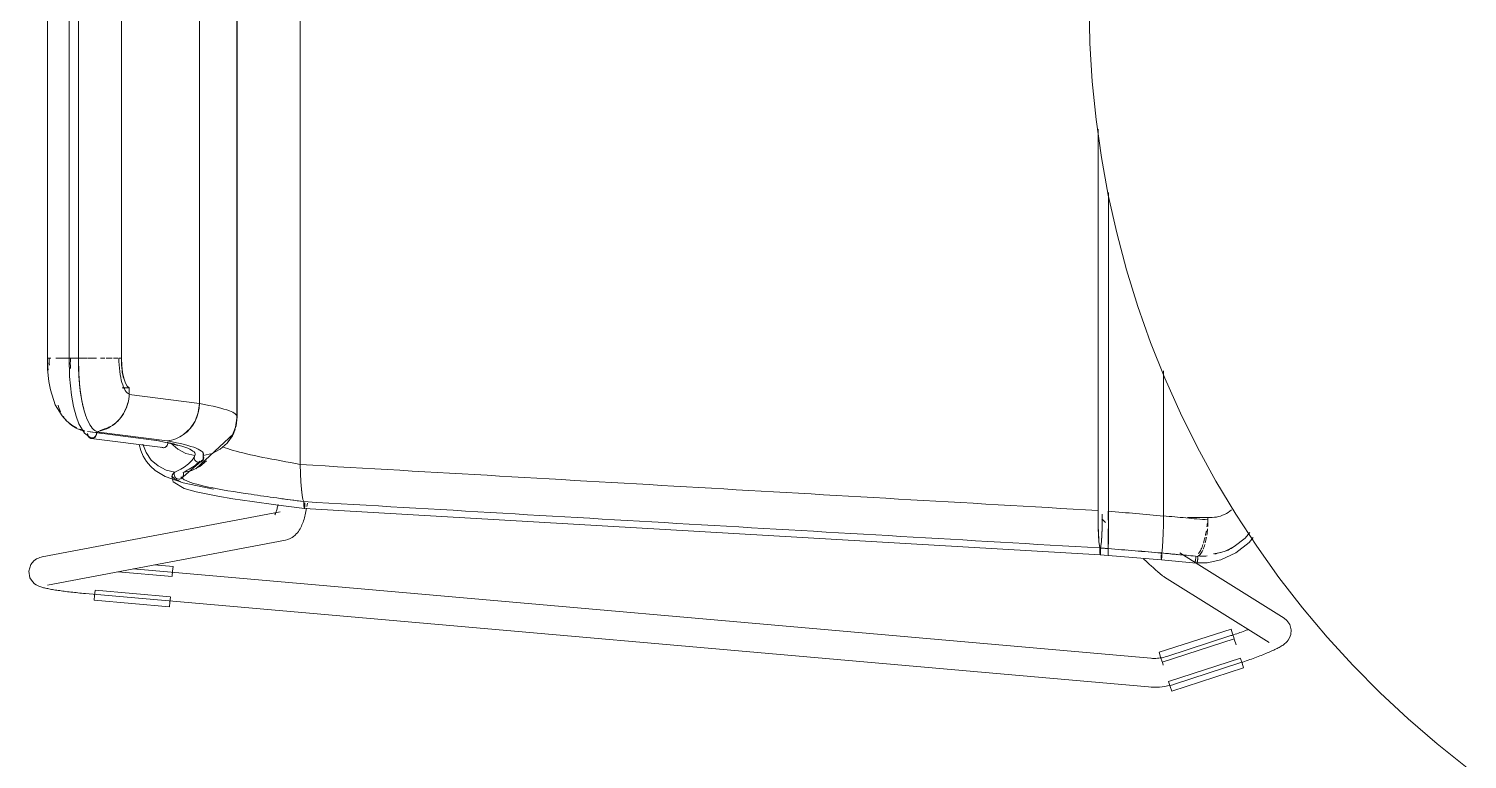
# Model space of a CAD drawing. Header units: millimetres. Extents: x 155927 to 295199, y -4084 to 97293.
# Drawn here: x 223966 to 224566, y 30793 to 31098 of the extents above; entities that cross this region are included whole.
import ezdxf

# ---------------------------------------------------------------- set-up
doc = ezdxf.new("R2010")
doc.units = ezdxf.units.MM
doc.header["$MEASUREMENT"] = 0
doc.layers.add('I-FURN', color=8, linetype='CONTINUOUS', lineweight=9)

msp = doc.modelspace()

# ---------------------------------------------------------------- linework, layer by layer
at = {"layer": 'I-FURN'}
for p, q in [((224079.25, 31299.36), (224079.25, 30915.96)), ((224079.25, 30915.96), (224079.25, 31299.36)), ((224052.75, 31280.06), (224052.75, 30935.27)), ((224052.75, 30935.27), (224052.75, 31280.06)), ((224037.16, 31274.02), (224037.16, 30941.31)), ((224037.16, 30941.31), (224037.16, 31274.02)), ((223973.79, 31255.09), (223973.79, 30960.24)), ((223982.83, 31255.09), (223982.83, 30960.24)), ((223986.79, 30960.24), (223986.79, 31255.09)), ((224004.63, 31255.09), (224004.63, 30960.24)), ((224004.69, 30960.24), (224004.69, 31255.09)), ((224052.91, 30935.81), (224052.91, 31240.61)), ((224408.29, 31107.66), (224408.61, 31091.67)), ((224408.61, 31091.67), (224409.57, 31075.7)), ((224409.57, 31075.7), (224411.17, 31059.78)), ((224411.17, 31059.78), (224413.4, 31043.94)), ((224411.99, 31055.81), (224411.99, 30896.71)), ((224411.99, 30896.71), (224411.99, 31055.81)), ((224413.4, 31043.94), (224416.27, 31028.2)), ((224416.27, 31028.2), (224419.76, 31012.58)), ((224416.3, 31029.44), (224416.3, 30896.45)), ((224416.3, 30896.45), (224416.3, 31029.44)), ((224419.76, 31012.58), (224423.87, 30997.12)), ((224423.87, 30997.12), (224428.6, 30981.84)), ((224428.6, 30981.84), (224433.93, 30966.75)), ((224433.93, 30966.75), (224439.87, 30951.9)), ((223973.79, 30960.24), (223973.96, 30960.24)), ((223973.87, 30955.72), (223973.79, 30960.24)), ((223975.28, 30960.24), (223973.8, 30960.24)), ((223979.89, 30960.24), (223977.31, 30960.24)), ((223980.04, 30960.24), (223983.07, 30960.24)), ((223983.07, 30960.24), (223980.05, 30960.24)), ((223982.97, 30952.68), (223982.82, 30960.24)), ((223982.82, 30960.24), (223982.89, 30960.24)), ((223986.78, 30960.24), (223982.83, 30960.24)), ((223982.89, 30960.24), (223983.09, 30960.24)), ((223983.09, 30960.24), (223983.4, 30960.24)), ((223983.4, 30960.24), (223983.79, 30960.24)), ((223983.79, 30960.24), (223984.24, 30960.24)), ((223984.24, 30960.24), (223984.73, 30960.24)), ((223984.73, 30960.24), (223985.23, 30960.24)), ((223985.23, 30960.24), (223985.7, 30960.24)), ((223985.7, 30960.24), (223986.12, 30960.24)), ((223986.12, 30960.24), (223986.45, 30960.24)), ((223986.45, 30960.24), (223986.68, 30960.24)), ((223986.68, 30960.24), (223986.78, 30960.24)), ((223986.76, 30960.24), (223990.57, 30960.24)), ((223990.57, 30960.24), (223986.76, 30960.24)), ((223986.79, 30960.24), (223986.87, 30953.82)), ((223994.32, 30960.24), (223990.76, 30960.24)), ((223997.79, 30960.24), (223995.95, 30960.24)), ((223998.27, 30960.24), (223999.58, 30960.24)), ((224000.78, 30960.24), (223999.57, 30960.24)), ((224003.1, 30960.24), (224001.36, 30960.24)), ((224004.8, 30957.2), (224004.69, 30960.24)), ((223974.39, 30950.51), (223973.87, 30955.72)), ((223983.77, 30944.79), (223982.97, 30952.68)), ((223986.87, 30953.82), (223987.35, 30947.84)), ((224005.12, 30954.35), (224004.8, 30957.2)), ((224005.63, 30951.86), (224005.12, 30954.35)), ((224006.3, 30949.87), (224005.63, 30951.86)), ((224439.27, 30894.5), (224439.27, 30954.99)), ((224439.27, 30954.99), (224439.27, 30894.5)), ((224439.87, 30951.9), (224446.39, 30937.29)), ((223975.04, 30947.01), (223974.39, 30950.51)), ((223977.06, 30940.86), (223975.04, 30947.01)), ((223987.35, 30947.84), (223988.18, 30942.4)), ((224004.94, 30947.88), (224007.95, 30947.88)), ((224007.08, 30948.52), (224006.3, 30949.87)), ((224007.95, 30947.88), (224007.08, 30948.52)), ((224007.88, 30945.17), (224007.95, 30947.88)), ((223979.93, 30936.15), (223977.06, 30940.86)), ((223984.64, 30940.07), (223983.77, 30944.79)), ((223985.72, 30936.03), (223984.64, 30940.07)), ((223988.18, 30942.4), (223988.98, 30938.9)), ((224037.16, 30941.31), (224007.88, 30945.17)), ((224036.68, 30937.54), (224037.16, 30941.31)), ((223981.76, 30934.17), (223979.93, 30936.15)), ((223983.84, 30932.5), (223981.76, 30934.17)), ((223986.91, 30932.86), (223985.72, 30936.03)), ((223988.98, 30938.9), (223989.86, 30936.08)), ((223989.86, 30936.08), (223990.05, 30935.57)), ((224033.28, 30930.88), (224035.36, 30933.99)), ((224035.36, 30933.99), (224036.68, 30937.54)), ((224052.75, 30935.27), (224052.27, 30931.48)), ((224052.28, 30931.48), (224052.75, 30935.27)), ((224052.46, 30932.06), (224052.9, 30935.81)), ((224446.39, 30937.29), (224453.49, 30922.95)), ((223986.1, 30931.17), (223983.84, 30932.5)), ((223989.21, 30929.03), (223986.91, 30932.86)), ((223991.6, 30927.14), (223989.21, 30929.03)), ((224020.23, 30925.78), (223990.54, 30929.62)), ((223996.5, 30928.85), (223991.73, 30929.47)), ((224023.78, 30925.76), (223994.08, 30929.6)), ((224030.54, 30928.39), (224033.28, 30930.88)), ((224035.64, 30914.09), (224051.34, 30928.69)), ((224050.91, 30927.91), (224048.74, 30924.78)), ((224048.75, 30924.77), (224050.92, 30927.91)), ((224050.74, 30927.6), (224052.46, 30932.06)), ((224052.27, 30931.48), (224050.91, 30927.91)), ((224050.92, 30927.91), (224052.28, 30931.48)), ((224051.34, 30928.69), (224052.04, 30930.62)), ((224021.87, 30922.93), (223992.09, 30926.78)), ((224012.02, 30924.24), (224012.68, 30921.74)), ((224012.68, 30921.74), (224013.71, 30919.37)), ((224013.53, 30924.38), (224014.94, 30920.87)), ((224025.74, 30924.53), (224019.45, 30925.9)), ((224021.19, 30923.17), (224021.64, 30922.98)), ((224021.64, 30922.98), (224022.1, 30922.92)), ((224022.1, 30922.92), (224022.57, 30922.98)), ((224022.57, 30922.98), (224023.01, 30923.17)), ((224023.01, 30923.17), (224023.4, 30923.47)), ((224023.4, 30923.47), (224023.7, 30923.85)), ((224023.7, 30923.85), (224023.89, 30924.3)), ((224023.78, 30925.76), (224024.52, 30925.87)), ((224023.89, 30924.3), (224023.97, 30924.79)), ((224023.97, 30924.79), (224023.93, 30925.29)), ((224025.27, 30924.77), (224028.15, 30922.27)), ((224028.18, 30923.77), (224025.74, 30924.53)), ((224028.15, 30922.27), (224031.54, 30920.51)), ((224045.86, 30922.27), (224042.48, 30920.52)), ((224042.48, 30920.51), (224045.87, 30922.27)), ((224048.74, 30924.78), (224045.86, 30922.27)), ((224045.87, 30922.27), (224048.75, 30924.77)), ((224453.49, 30922.95), (224461.16, 30908.91)), ((224013.71, 30919.37), (224015.08, 30917.17)), ((224014.94, 30920.87), (224017.11, 30917.78)), ((224015.08, 30917.17), (224016.77, 30915.19)), ((224017.11, 30917.78), (224019.94, 30915.3)), ((224029.44, 30909.98), (224038.86, 30918.11)), ((224031.54, 30920.51), (224035.25, 30919.62)), ((224034.97, 30918.94), (224035.15, 30919.37)), ((224035.09, 30919.15), (224035.05, 30918.65)), ((224035.05, 30918.65), (224035.14, 30918.16)), ((224035.06, 30918.65), (224035.1, 30919.15)), ((224035.14, 30918.16), (224035.06, 30918.65)), ((224035.25, 30919.62), (224035.09, 30919.15)), ((224035.1, 30919.15), (224035.26, 30919.62)), ((224035.34, 30917.71), (224035.14, 30918.16)), ((224035.14, 30918.16), (224035.34, 30917.71)), ((224035.66, 30917.33), (224035.34, 30917.71)), ((224035.34, 30917.71), (224035.65, 30917.33)), ((224035.65, 30917.33), (224036.06, 30917.03)), ((224036.06, 30917.04), (224035.66, 30917.33)), ((224036.52, 30916.85), (224036.06, 30917.04)), ((224036.06, 30917.03), (224036.52, 30916.84)), ((224037.01, 30916.78), (224036.52, 30916.85)), ((224036.52, 30916.84), (224037.01, 30916.78)), ((224037.5, 30916.85), (224037.01, 30916.78)), ((224037.01, 30916.78), (224037.5, 30916.84)), ((224040.15, 30917.44), (224037.31, 30915.04)), ((224037.31, 30915.03), (224040.15, 30917.44)), ((224037.96, 30917.04), (224037.5, 30916.85)), ((224037.5, 30916.84), (224037.96, 30917.03)), ((224038.36, 30917.33), (224037.96, 30917.04)), ((224037.96, 30917.03), (224038.36, 30917.33)), ((224038.68, 30917.71), (224038.36, 30917.33)), ((224038.36, 30917.33), (224038.68, 30917.71)), ((224038.88, 30918.16), (224038.68, 30917.71)), ((224038.68, 30917.71), (224038.88, 30918.16)), ((224038.73, 30917.81), (224038.78, 30920.69)), ((224038.76, 30919.62), (224042.48, 30920.51)), ((224038.76, 30919.62), (224038.92, 30919.15)), ((224038.92, 30919.15), (224038.76, 30919.62)), ((224038.96, 30918.65), (224038.88, 30918.16)), ((224038.88, 30918.16), (224038.96, 30918.65)), ((224038.92, 30919.15), (224038.96, 30918.65)), ((224038.96, 30918.65), (224038.92, 30919.15)), ((224079.25, 30915.96), (224079.31, 30912.19)), ((224079.31, 30912.19), (224079.25, 30915.88)), ((224016.77, 30915.19), (224018.73, 30913.46)), ((224018.73, 30913.46), (224022.84, 30910.95)), ((224019.94, 30915.3), (224023.26, 30913.56)), ((224022.84, 30910.95), (224030.47, 30908.28)), ((224023.26, 30913.56), (224026.89, 30912.66)), ((224025.67, 30910.84), (224025.96, 30911.75)), ((224026.2, 30908.65), (224025.67, 30910.84)), ((224026.68, 30911.69), (224026.72, 30912.19)), ((224026.72, 30912.19), (224026.68, 30911.69)), ((224026.76, 30911.2), (224026.68, 30911.69)), ((224026.68, 30911.69), (224026.75, 30911.2)), ((224026.72, 30912.19), (224026.89, 30912.66)), ((224026.89, 30912.66), (224026.72, 30912.19)), ((224026.75, 30911.2), (224026.95, 30910.74)), ((224026.95, 30910.74), (224026.76, 30911.2)), ((224027.26, 30910.36), (224026.95, 30910.74)), ((224026.95, 30910.74), (224027.26, 30910.35)), ((224027.65, 30910.06), (224027.26, 30910.36)), ((224027.26, 30910.35), (224027.65, 30910.05)), ((224028.1, 30909.86), (224027.65, 30910.06)), ((224027.65, 30910.05), (224028.1, 30909.86)), ((224028.59, 30909.79), (224028.1, 30909.86)), ((224028.1, 30909.86), (224028.59, 30909.78)), ((224029.08, 30909.85), (224028.59, 30909.79)), ((224028.59, 30909.78), (224029.08, 30909.84)), ((224029.53, 30910.03), (224029.08, 30909.85)), ((224029.08, 30909.84), (224029.54, 30910.03)), ((224029.72, 30910.14), (224029.5, 30910.01)), ((224029.94, 30910.32), (224029.53, 30910.03)), ((224029.54, 30910.03), (224029.94, 30910.31)), ((224030.25, 30910.7), (224029.94, 30910.32)), ((224029.94, 30910.31), (224030.26, 30910.69)), ((224030.46, 30911.15), (224030.25, 30910.7)), ((224030.26, 30910.69), (224030.46, 30911.14)), ((224033.98, 30913.4), (224030.37, 30912.61)), ((224030.37, 30912.61), (224033.99, 30913.39)), ((224030.37, 30912.61), (224030.52, 30912.14)), ((224030.52, 30912.13), (224030.37, 30912.61)), ((224030.55, 30911.64), (224030.46, 30911.15)), ((224030.46, 30911.14), (224030.55, 30911.64)), ((224030.52, 30912.14), (224030.55, 30911.64)), ((224030.55, 30911.64), (224030.52, 30912.13)), ((224037.31, 30915.04), (224033.98, 30913.4)), ((224033.99, 30913.39), (224037.31, 30915.03)), ((224079.31, 30912.19), (224079.47, 30908.66)), ((224079.47, 30908.66), (224079.32, 30912.13)), ((224030.84, 30905.88), (224026.2, 30908.65)), ((224030.47, 30908.28), (224038.99, 30906.39)), ((224035.83, 30904.48), (224030.84, 30905.88)), ((224044.85, 30902.67), (224035.83, 30904.48)), ((224038.99, 30906.39), (224043.06, 30905.65)), ((224079.47, 30908.66), (224079.71, 30905.56)), ((224079.7, 30905.55), (224079.47, 30908.61)), ((224079.71, 30905.56), (224080.02, 30903.06)), ((224080.02, 30903.06), (224079.71, 30905.52)), ((224461.16, 30908.91), (224469.39, 30895.19)), ((224051.17, 30901.64), (224044.85, 30902.67)), ((224059.19, 30900.46), (224051.17, 30901.64)), ((224069.12, 30899.1), (224059.19, 30900.46)), ((224080.97, 30897.55), (224069.12, 30899.1)), ((224069.56, 30897.36), (224069.66, 30897.78)), ((224069.66, 30897.78), (224069.77, 30898.22)), ((224069.77, 30898.22), (224069.87, 30898.69)), ((224069.87, 30898.69), (224069.96, 30899.19)), ((224080.02, 30903.06), (224080.38, 30901.32)), ((224080.38, 30901.32), (224080.02, 30903.05)), ((224080.78, 30900.41), (224080.38, 30901.32)), ((224080.38, 30901.32), (224080.78, 30900.41)), ((224080.77, 30899.94), (224080.76, 30899.44)), ((224080.76, 30899.44), (224080.77, 30899.94)), ((224080.76, 30899.44), (224080.77, 30898.95)), ((224080.77, 30898.95), (224080.76, 30899.44)), ((224080.78, 30900.41), (224080.77, 30899.94)), ((224080.77, 30899.94), (224080.78, 30900.41)), ((224080.77, 30898.95), (224080.79, 30898.5)), ((224080.79, 30898.49), (224080.77, 30898.95)), ((224080.79, 30898.5), (224080.83, 30898.11)), ((224080.83, 30898.11), (224080.79, 30898.49)), ((224080.83, 30898.11), (224080.87, 30897.81)), ((224080.87, 30897.81), (224080.83, 30898.11)), ((224080.87, 30897.81), (224080.92, 30897.62)), ((224080.92, 30897.62), (224080.87, 30897.81)), ((224081.03, 30897.61), (224081.08, 30897.79)), ((224081.08, 30897.79), (224081.03, 30897.61)), ((224081.08, 30897.79), (224081.12, 30898.08)), ((224081.12, 30898.08), (224081.08, 30897.79)), ((224081.12, 30898.08), (224081.15, 30898.46)), ((224081.15, 30898.46), (224081.12, 30898.08)), ((224081.15, 30898.46), (224081.18, 30898.91)), ((224081.18, 30898.91), (224081.15, 30898.46)), ((224081.19, 30899.41), (224081.18, 30899.9)), ((224081.18, 30899.9), (224081.19, 30899.4)), ((224081.18, 30898.91), (224081.19, 30899.41)), ((224081.19, 30899.4), (224081.18, 30898.91)), ((224082, 30898.35), (224082.1, 30899.07)), ((224082.1, 30899.07), (224082.2, 30899.8)), ((224070.89, 30896.14), (223971.6, 30877.33)), ((224068.66, 30894.92), (224068.68, 30894.95)), ((224068.68, 30894.95), (224068.72, 30895.02)), ((224068.72, 30895.02), (224068.77, 30895.11)), ((224068.77, 30895.11), (224068.84, 30895.26)), ((224068.84, 30895.26), (224068.93, 30895.46)), ((224068.93, 30895.46), (224069.02, 30895.69)), ((224069.02, 30895.69), (224069.13, 30895.96)), ((224069.13, 30895.96), (224069.23, 30896.26)), ((224069.23, 30896.26), (224069.34, 30896.6)), ((224069.34, 30896.6), (224069.45, 30896.96)), ((224069.45, 30896.96), (224069.56, 30897.36)), ((224080.19, 30891.28), (224080.41, 30891.87)), ((224080.41, 30891.87), (224080.61, 30892.46)), ((224080.61, 30892.46), (224080.81, 30893.06)), ((224080.81, 30893.06), (224080.99, 30893.68)), ((224080.92, 30897.62), (224080.97, 30897.55)), ((224080.97, 30897.54), (224080.92, 30897.62)), ((224080.97, 30897.55), (224081.03, 30897.61)), ((224081.03, 30897.61), (224080.97, 30897.54)), ((224080.97, 30897.54), (224412.88, 30878.26)), ((224080.99, 30893.68), (224081.16, 30894.31)), ((224081.16, 30894.31), (224081.32, 30894.95)), ((224081.32, 30894.95), (224081.48, 30895.61)), ((224081.48, 30895.61), (224081.62, 30896.28)), ((224081.62, 30896.28), (224081.75, 30896.96)), ((224081.75, 30896.96), (224081.88, 30897.65)), ((224411.99, 30896.71), (224412.01, 30892.93)), ((224412.01, 30892.93), (224412.09, 30889.36)), ((224413.63, 30893.22), (224415.16, 30891.75)), ((224413.67, 30889.37), (224413.75, 30892.92)), ((224413.75, 30892.92), (224413.77, 30895.17)), ((224416.18, 30892.66), (224416.18, 30896.43)), ((224416.18, 30896.43), (224416.18, 30892.65)), ((224416.3, 30896.45), (224416.3, 30892.66)), ((224416.3, 30892.66), (224416.3, 30896.45)), ((224416.3, 30892.66), (224416.3, 30889.09)), ((224416.3, 30889.09), (224416.3, 30892.66)), ((224439.25, 30890.74), (224439.27, 30894.5)), ((224439.27, 30894.38), (224439.25, 30890.74)), ((224449.31, 30893.8), (224459.07, 30893.8)), ((224457.82, 30893.85), (224457.82, 30892.81)), ((224469.39, 30895.19), (224478.16, 30881.81)), ((224075.8, 30885.41), (224076.49, 30885.9)), ((224076.49, 30885.9), (224077.08, 30886.41)), ((224077.08, 30886.41), (224077.6, 30886.93)), ((224077.6, 30886.93), (224078.05, 30887.46)), ((224078.05, 30887.46), (224078.46, 30887.99)), ((224078.46, 30887.99), (224078.81, 30888.53)), ((224078.81, 30888.53), (224079.14, 30889.07)), ((224079.14, 30889.07), (224079.43, 30889.6)), ((224079.43, 30889.6), (224079.7, 30890.15)), ((224079.7, 30890.15), (224079.95, 30890.71)), ((224079.95, 30890.71), (224080.19, 30891.28)), ((224412.09, 30889.36), (224412.22, 30886.23)), ((224412.22, 30886.23), (224412.38, 30883.73)), ((224413.38, 30883.75), (224413.55, 30886.25)), ((224413.55, 30886.25), (224413.67, 30889.37)), ((224416.19, 30885.98), (224416.18, 30889.1)), ((224416.18, 30889.1), (224416.19, 30885.97)), ((224416.2, 30883.48), (224416.19, 30885.98)), ((224416.19, 30885.97), (224416.2, 30883.47)), ((224416.29, 30885.96), (224416.28, 30883.46)), ((224416.28, 30883.45), (224416.29, 30885.96)), ((224416.3, 30889.09), (224416.29, 30885.96)), ((224416.29, 30885.96), (224416.3, 30889.09)), ((224439.06, 30884.11), (224439.17, 30887.21)), ((224439.17, 30887.14), (224439.06, 30884.11)), ((224439.24, 30890.65), (224439.17, 30887.21)), ((224439.17, 30887.21), (224439.24, 30890.64)), ((224475.33, 30887.52), (224473.33, 30885.13)), ((223973.83, 30865.54), (224073.13, 30884.35)), ((224073.13, 30884.35), (224074.11, 30884.61)), ((224074.11, 30884.61), (224075.01, 30884.98)), ((224075.01, 30884.98), (224075.8, 30885.41)), ((224412.38, 30883.73), (224412.57, 30881.98)), ((224412.57, 30881.98), (224412.78, 30881.09)), ((224412.78, 30881.09), (224412.77, 30880.62)), ((224412.77, 30880.62), (224412.77, 30880.13)), ((224412.77, 30880.13), (224412.78, 30879.64)), ((224412.98, 30881.1), (224413.19, 30882)), ((224412.99, 30880.63), (224412.98, 30881.1)), ((224412.99, 30880.13), (224412.99, 30880.63)), ((224412.99, 30879.64), (224412.99, 30880.13)), ((224413.19, 30882), (224413.38, 30883.75)), ((224416.22, 30881.73), (224416.2, 30883.48)), ((224416.2, 30883.47), (224416.22, 30881.72)), ((224416.23, 30880.36), (224416.23, 30880.83)), ((224416.23, 30880.83), (224416.23, 30880.36)), ((224416.23, 30879.86), (224416.23, 30880.36)), ((224416.23, 30880.36), (224416.23, 30879.86)), ((224416.23, 30879.37), (224416.23, 30879.86)), ((224416.23, 30879.86), (224416.23, 30879.37)), ((224416.26, 30881.71), (224416.25, 30880.82)), ((224416.25, 30880.82), (224416.26, 30881.71)), ((224416.25, 30880.82), (224416.25, 30880.35)), ((224416.25, 30880.35), (224416.25, 30880.82)), ((224416.25, 30880.35), (224416.25, 30879.86)), ((224416.25, 30879.85), (224416.25, 30880.35)), ((224416.25, 30879.86), (224416.25, 30879.37)), ((224416.25, 30879.36), (224416.25, 30879.85)), ((224416.28, 30883.45), (224416.26, 30881.71)), ((224416.26, 30881.71), (224416.28, 30883.45)), ((224438.53, 30879), (224438.73, 30879.9)), ((224438.73, 30879.89), (224438.53, 30879.01)), ((224438.73, 30879.9), (224438.91, 30881.63)), ((224438.9, 30881.61), (224438.73, 30879.9)), ((224438.91, 30881.63), (224439.06, 30884.11)), ((224439.05, 30884.07), (224438.91, 30881.63)), ((224468.75, 30881.63), (224465.07, 30879.72)), ((224473.33, 30885.13), (224468.75, 30881.63)), ((224474.99, 30883.39), (224469.46, 30879.06)), ((224476.67, 30885.5), (224474.99, 30883.39)), ((224478.16, 30881.81), (224487.45, 30868.78)), ((223966.84, 30874.19), (223966.01, 30871.44)), ((223966.84, 30874.19), (223968.16, 30875.77)), ((223968.16, 30875.77), (223969.25, 30876.52)), ((223969.25, 30876.52), (223970.05, 30876.89)), ((223970.05, 30876.89), (223970.67, 30877.11)), ((223970.67, 30877.11), (223971.18, 30877.24)), ((223971.18, 30877.24), (223971.6, 30877.33)), ((224026.19, 30873.4), (224018.29, 30874.09)), ((224412.78, 30879.64), (224412.79, 30879.19)), ((224412.79, 30879.19), (224412.8, 30878.8)), ((224412.8, 30878.8), (224412.83, 30878.51)), ((224412.83, 30878.51), (224412.85, 30878.32)), ((224412.85, 30878.32), (224412.88, 30878.26)), ((224412.88, 30878.26), (224412.91, 30878.33)), ((224416.24, 30877.99), (224412.88, 30878.25)), ((224412.91, 30878.33), (224412.94, 30878.52)), ((224412.94, 30878.52), (224412.96, 30878.81)), ((224412.96, 30878.81), (224412.98, 30879.19)), ((224412.98, 30879.19), (224412.99, 30879.64)), ((224416.23, 30878.92), (224416.23, 30879.37)), ((224416.23, 30879.37), (224416.23, 30878.92)), ((224416.24, 30878.54), (224416.23, 30878.92)), ((224416.23, 30878.92), (224416.24, 30878.53)), ((224416.25, 30878.53), (224416.24, 30878.24)), ((224416.24, 30878.24), (224416.25, 30878.53)), ((224416.24, 30878.05), (224416.24, 30877.99)), ((224416.24, 30877.99), (224416.24, 30878.05)), ((224416.24, 30878.05), (224416.24, 30877.98)), ((224416.24, 30877.98), (224416.24, 30878.05)), ((224416.24, 30877.98), (224438.44, 30876.16)), ((224416.25, 30879.37), (224416.25, 30878.91)), ((224416.25, 30878.91), (224416.25, 30879.36)), ((224416.25, 30878.91), (224416.25, 30878.53)), ((224416.25, 30878.53), (224416.25, 30878.91)), ((224431.4, 30876.18), (224430.93, 30876.62)), ((224431.86, 30875.75), (224431.4, 30876.18)), ((224432.32, 30875.33), (224431.86, 30875.75)), ((224432.76, 30874.92), (224432.32, 30875.33)), ((224433.2, 30874.51), (224432.76, 30874.92)), ((224433.62, 30874.12), (224433.2, 30874.51)), ((224434.04, 30873.74), (224433.62, 30874.12)), ((224434.44, 30873.37), (224434.04, 30873.74)), ((224438.35, 30878.99), (224438.34, 30878.52)), ((224438.34, 30878.52), (224438.35, 30878.99)), ((224438.34, 30877.53), (224438.34, 30878.03)), ((224438.34, 30878.02), (224438.34, 30877.53)), ((224438.34, 30877.53), (224438.35, 30877.08)), ((224438.35, 30877.08), (224438.34, 30877.53)), ((224438.35, 30877.08), (224438.37, 30876.7)), ((224438.37, 30876.7), (224438.35, 30877.08)), ((224438.37, 30876.7), (224438.39, 30876.41)), ((224438.39, 30876.41), (224438.37, 30876.7)), ((224438.39, 30876.41), (224438.42, 30876.22)), ((224438.42, 30876.22), (224438.39, 30876.41)), ((224438.42, 30876.22), (224438.44, 30876.15)), ((224438.44, 30876.16), (224438.42, 30876.22)), ((224438.47, 30876.23), (224438.44, 30876.16)), ((224438.44, 30876.15), (224438.47, 30876.22)), ((224438.44, 30876.15), (224452.93, 30874.73)), ((224438.47, 30876.22), (224438.49, 30876.41)), ((224438.49, 30876.41), (224438.51, 30876.71)), ((224438.51, 30876.71), (224438.49, 30876.42)), ((224438.53, 30877.1), (224438.51, 30876.71)), ((224438.51, 30876.71), (224438.53, 30877.09)), ((224438.53, 30879.01), (224438.54, 30878.54)), ((224438.54, 30878.53), (224438.53, 30879)), ((224438.54, 30877.55), (224438.53, 30877.1)), ((224438.53, 30877.09), (224438.54, 30877.54)), ((224438.54, 30878.54), (224438.54, 30878.04)), ((224438.54, 30878.04), (224438.54, 30878.53)), ((224438.54, 30877.54), (224438.54, 30878.04)), ((224438.54, 30878.04), (224438.54, 30877.55)), ((224452.56, 30875.02), (224446.08, 30879.07)), ((224457.5, 30874.94), (224452.04, 30874.86)), ((224489.66, 30851.77), (224452.9, 30874.8)), ((224463.15, 30876.16), (224457.5, 30874.94)), ((224469.46, 30879.06), (224463.15, 30876.16)), ((223966.01, 30871.44), (223966.49, 30868.68)), ((223966.49, 30868.68), (223967.53, 30867.03)), ((224003.21, 30871.15), (224025.82, 30869.17)), ((224434.06, 30835.07), (224009.56, 30872.36)), ((224026.01, 30871.35), (224025.83, 30869.29)), ((224026.19, 30873.4), (224026.01, 30871.35)), ((224434.83, 30873.02), (224434.44, 30873.37)), ((224435.21, 30872.67), (224434.83, 30873.02)), ((224435.57, 30872.34), (224435.21, 30872.67)), ((224435.92, 30872.03), (224435.57, 30872.34)), ((224436.26, 30871.73), (224435.92, 30872.03)), ((224436.58, 30871.44), (224436.26, 30871.73)), ((224436.89, 30871.17), (224436.58, 30871.44)), ((224437.18, 30870.91), (224436.89, 30871.17)), ((224437.46, 30870.67), (224437.18, 30870.91)), ((224437.73, 30870.44), (224437.46, 30870.67)), ((224437.98, 30870.22), (224437.73, 30870.44)), ((224438.22, 30870.02), (224437.98, 30870.22)), ((224438.45, 30869.83), (224438.22, 30870.02)), ((224438.68, 30869.65), (224438.45, 30869.83)), ((224438.9, 30869.48), (224438.68, 30869.65)), ((224439.13, 30869.3), (224438.9, 30869.48)), ((224439.38, 30869.12), (224439.13, 30869.3)), ((224439.71, 30868.91), (224439.38, 30869.12)), ((224439.71, 30868.91), (224483.29, 30841.6)), ((224487.45, 30868.78), (224497.26, 30856.15)), ((223967.53, 30867.03), (223968.44, 30866.17)), ((223968.44, 30866.17), (223969.14, 30865.69)), ((223969.14, 30865.69), (223969.7, 30865.39)), ((223969.7, 30865.39), (223970.18, 30865.18)), ((223970.18, 30865.18), (223970.61, 30865.01)), ((223970.61, 30865.01), (223971.01, 30864.86)), ((223971.01, 30864.86), (223971.41, 30864.74)), ((223971.41, 30864.74), (223971.8, 30864.62)), ((223971.8, 30864.62), (223972.21, 30864.52)), ((223972.21, 30864.52), (223972.62, 30864.41)), ((223972.62, 30864.41), (223973.05, 30864.31)), ((223973.05, 30864.31), (223973.49, 30864.21)), ((223973.49, 30864.21), (223973.95, 30864.12)), ((223973.95, 30864.12), (223974.43, 30864.02)), ((223974.43, 30864.02), (223974.92, 30863.93)), ((223974.92, 30863.93), (223975.44, 30863.83)), ((223975.44, 30863.83), (223975.97, 30863.74)), ((223975.97, 30863.74), (223976.52, 30863.65)), ((223976.52, 30863.65), (223977.09, 30863.55)), ((223977.09, 30863.55), (223977.68, 30863.46)), ((223977.68, 30863.46), (223978.28, 30863.37)), ((223978.28, 30863.37), (223978.9, 30863.28)), ((223978.9, 30863.28), (223979.53, 30863.19)), ((223979.53, 30863.19), (223980.18, 30863.1)), ((223980.18, 30863.1), (223980.84, 30863.01)), ((223980.84, 30863.01), (223981.52, 30862.93)), ((223981.52, 30862.93), (223982.21, 30862.84)), ((223982.21, 30862.84), (223982.91, 30862.76)), ((223982.91, 30862.76), (223983.62, 30862.67)), ((223983.62, 30862.67), (223984.33, 30862.59)), ((223984.33, 30862.59), (223985.06, 30862.51)), ((223985.06, 30862.51), (223985.79, 30862.44)), ((223985.79, 30862.44), (223986.53, 30862.36)), ((223986.53, 30862.36), (223987.28, 30862.28)), ((223987.28, 30862.28), (223988.02, 30862.21)), ((223988.02, 30862.21), (223988.77, 30862.14)), ((223988.77, 30862.14), (223989.53, 30862.07)), ((223989.53, 30862.07), (223989.68, 30862.06)), ((223989.68, 30862.06), (224433.01, 30823.11)), ((223993.47, 30861.29), (223993.65, 30863.35)), ((224025.07, 30860.72), (223993.66, 30863.48)), ((223993.29, 30859.25), (223993.47, 30861.29)), ((224024.7, 30856.49), (223993.29, 30859.25)), ((224024.88, 30858.53), (224024.7, 30856.49)), ((224025.06, 30860.59), (224024.88, 30858.53)), ((224497.26, 30856.15), (224507.57, 30843.91)), ((224490.79, 30850.88), (224489.66, 30851.77)), ((224490.79, 30850.88), (224492.01, 30849.14)), ((224467.48, 30847.24), (224437.47, 30837.55)), ((224467.43, 30844.52), (224440.62, 30835.81)), ((224467.76, 30844.63), (224467.43, 30844.52)), ((224467.48, 30847.24), (224468.11, 30845.29)), ((224468.45, 30844.86), (224467.76, 30844.63)), ((224468.11, 30845.29), (224468.75, 30843.32)), ((224469.14, 30845.09), (224468.45, 30844.86)), ((224469.83, 30845.32), (224469.14, 30845.09)), ((224470.51, 30845.55), (224469.83, 30845.32)), ((224471.18, 30845.79), (224470.51, 30845.55)), ((224471.84, 30846.03), (224471.18, 30845.79)), ((224472.5, 30846.26), (224471.84, 30846.03)), ((224473.15, 30846.5), (224472.5, 30846.26)), ((224473.78, 30846.73), (224473.15, 30846.5)), ((224474.41, 30846.96), (224473.78, 30846.73)), ((224492.42, 30844.94), (224491.9, 30843.56)), ((224492.01, 30849.14), (224492.6, 30846.92)), ((224492.6, 30846.92), (224492.42, 30844.94)), ((224507.57, 30843.91), (224518.36, 30832.09)), ((224438.78, 30833.51), (224468.78, 30843.2)), ((224469.62, 30840.62), (224468.82, 30843.1)), ((224483.67, 30837.77), (224483.11, 30837.53)), ((224484.22, 30838.01), (224483.67, 30837.77)), ((224484.75, 30838.25), (224484.22, 30838.01)), ((224485.26, 30838.48), (224484.75, 30838.25)), ((224485.75, 30838.71), (224485.26, 30838.48)), ((224486.22, 30838.95), (224485.75, 30838.71)), ((224486.68, 30839.17), (224486.22, 30838.95)), ((224487.12, 30839.4), (224486.68, 30839.17)), ((224487.54, 30839.63), (224487.12, 30839.4)), ((224487.95, 30839.86), (224487.54, 30839.63)), ((224488.35, 30840.1), (224487.95, 30839.86)), ((224488.74, 30840.34), (224488.35, 30840.1)), ((224489.13, 30840.6), (224488.74, 30840.34)), ((224489.52, 30840.87), (224489.13, 30840.6)), ((224489.93, 30841.19), (224489.52, 30840.87)), ((224490.35, 30841.56), (224489.93, 30841.19)), ((224490.82, 30842.02), (224490.35, 30841.56)), ((224491.34, 30842.65), (224490.82, 30842.02)), ((224491.9, 30843.56), (224491.34, 30842.65)), ((224434.08, 30835.06), (224434.06, 30835.07)), ((224434.75, 30835.02), (224434.08, 30835.06)), ((224435.41, 30835), (224434.75, 30835.02)), ((224436.07, 30835.01), (224435.41, 30835)), ((224436.73, 30835.05), (224436.07, 30835.01)), ((224437.39, 30835.11), (224436.73, 30835.05)), ((224438.05, 30835.2), (224437.39, 30835.11)), ((224438.1, 30835.6), (224437.47, 30837.55)), ((224438.7, 30835.31), (224438.05, 30835.2)), ((224438.74, 30833.63), (224438.1, 30835.6)), ((224439.35, 30835.45), (224438.7, 30835.31)), ((224439.19, 30832.25), (224438.81, 30833.41)), ((224439.99, 30835.62), (224439.35, 30835.45)), ((224440.62, 30835.81), (224439.99, 30835.62)), ((224471.39, 30835.13), (224441.38, 30825.44)), ((224444.33, 30824.4), (224471.14, 30833.11)), ((224471.6, 30833.26), (224471.14, 30833.11)), ((224471.43, 30835.01), (224472.07, 30833.04)), ((224472.34, 30833.5), (224471.6, 30833.26)), ((224472.07, 30833.04), (224472.7, 30831.09)), ((224473.07, 30833.75), (224472.34, 30833.5)), ((224473.81, 30834), (224473.07, 30833.75)), ((224474.53, 30834.25), (224473.81, 30834)), ((224475.26, 30834.5), (224474.53, 30834.25)), ((224475.97, 30834.76), (224475.26, 30834.5)), ((224476.68, 30835.01), (224475.97, 30834.76)), ((224477.38, 30835.27), (224476.68, 30835.01)), ((224478.07, 30835.52), (224477.38, 30835.27)), ((224478.74, 30835.77), (224478.07, 30835.52)), ((224479.41, 30836.03), (224478.74, 30835.77)), ((224480.06, 30836.28), (224479.41, 30836.03)), ((224480.7, 30836.53), (224480.06, 30836.28)), ((224481.33, 30836.78), (224480.7, 30836.53)), ((224481.94, 30837.03), (224481.33, 30836.78)), ((224482.53, 30837.28), (224481.94, 30837.03)), ((224483.11, 30837.53), (224482.53, 30837.28)), ((224518.36, 30832.09), (224529.61, 30820.72)), ((224472.7, 30831.09), (224442.69, 30821.4)), ((224433.01, 30823.11), (224434.14, 30823.03)), ((224434.14, 30823.03), (224435.29, 30823)), ((224435.29, 30823), (224436.43, 30823.02)), ((224436.43, 30823.02), (224437.57, 30823.08)), ((224437.57, 30823.08), (224438.71, 30823.18)), ((224438.71, 30823.18), (224439.84, 30823.33)), ((224439.84, 30823.33), (224440.96, 30823.53)), ((224440.96, 30823.53), (224442.08, 30823.77)), ((224442.06, 30823.35), (224441.42, 30825.32)), ((224442.69, 30821.4), (224442.06, 30823.35)), ((224442.08, 30823.77), (224443.19, 30824.05)), ((224443.19, 30824.05), (224444.28, 30824.38)), ((224444.28, 30824.38), (224444.33, 30824.4)), ((224529.61, 30820.72), (224541.31, 30809.81)), ((224541.31, 30809.81), (224553.43, 30799.37)), ((224553.43, 30799.37), (224565.96, 30789.42))]:
    msp.add_line(p, q, dxfattribs=at)
for centre, major_axis, ratio, start_param, end_param in [((223978.06, 30960.24), (0, -12.4), 0.287441, 4.712389, 4.950404), ((223989.54, 30960.24), (15.75, 0), 0.000004, 5.8107, 5.99294), ((224022.09, 30941.44), (0, -15.78), 0.955139, 0.595876, 1.562553), ((224022.09, 30941.44), (0, -15.78), 0.955139, 0.354206, 0.595753), ((224022.1, 30924.88), (0, -1.96), 0.955139, 5.775592, 8.064923), ((224022.09, 30941.44), (0, -15.78), 0.955139, 0.112537, 0.354036)]:
    msp.add_ellipse(centre, major_axis=major_axis, ratio=ratio, start_param=start_param, end_param=end_param, dxfattribs=at)
for points in [[(223974.1, 30955.27), (223973.95, 30956.85), (223973.87, 30958.52), (223973.88, 30960.24)], [(223983.37, 30955.97), (223983.34, 30957.39), (223983.33, 30958.81), (223983.36, 30960.24)], [(223994.09, 30929.81), (223993.36, 30930.16), (223991.95, 30931.47), (223990.06, 30935.17), (223988.53, 30940.24), (223987.42, 30946.38), (223986.79, 30953.24), (223986.71, 30957.89), (223986.76, 30960.24)], [(224007.87, 30945.41), (224006.75, 30945.67), (224004.59, 30949.05), (224003.62, 30956.45), (224003.56, 30960.24)], [(224004.64, 30959.4), (224004.69, 30956.62), (224004.97, 30953.48), (224005.58, 30951.86)], [(223978.23, 30940.63), (223978.49, 30939.68), (223978.84, 30938.74), (223979.27, 30937.85)], [(223994.08, 30929.6), (223995.32, 30929.75), (223997.69, 30930.33), (224001.03, 30932.1), (224003.87, 30934.63), (224006.06, 30937.77), (224007.48, 30941.37), (224007.84, 30943.87), (224007.88, 30945.17)], [(224052.75, 30935.27), (224052.85, 30935.45), (224052.9, 30935.63), (224052.9, 30935.81)], [(223989.12, 30930.09), (223988.47, 30930.24), (223987.82, 30930.44), (223987.19, 30930.68)], [(223994.23, 30929.34), (223994.25, 30929.26), (223994.27, 30929.09), (223994.26, 30928.93), (223994.26, 30928.84)], [(223999.55, 30931.56), (223998.3, 30930.88), (223996.95, 30930.48), (223995.58, 30930.15)], [(224023.78, 30925.76), (224029.28, 30924.74), (224037.34, 30922.69), (224039.31, 30920.64), (224038.76, 30919.62)], [(224245.5, 30906.3), (224190.03, 30909.49), (224134.61, 30912.69), (224079.25, 30915.88)], [(224411.99, 30896.71), (224356.46, 30899.91), (224300.93, 30903.1), (224245.5, 30906.3)], [(224071.61, 30901.59), (224074.64, 30901.2), (224077.71, 30900.82), (224080.77, 30900.43)], [(224412.78, 30881.09), (224357.38, 30884.31), (224246.61, 30890.75), (224136.02, 30897.19), (224080.78, 30900.41)], [(224427.8, 30895.42), (224423.97, 30895.76), (224420.14, 30896.1), (224416.3, 30896.45)], [(224439.27, 30894.38), (224435.45, 30894.73), (224431.63, 30895.07), (224427.8, 30895.42)], [(224439.27, 30894.5), (224442.41, 30894.2), (224448.65, 30893.61), (224454.8, 30893.06), (224457.82, 30892.81)], [(224457.82, 30892.81), (224457.82, 30891.85), (224457.78, 30890.92), (224457.72, 30890.01)], [(224459.34, 30893.8), (224458.84, 30893.79), (224458.33, 30893.81), (224457.82, 30893.85)], [(224456.76, 30886.28), (224456.9, 30886.92), (224457.03, 30887.59), (224457.16, 30888.27)], [(224457.66, 30889.09), (224457.58, 30888.18), (224457.48, 30887.3), (224457.36, 30886.45)], [(224457.41, 30889.97), (224457.47, 30890.44), (224457.53, 30890.92), (224457.58, 30891.4)], [(224412.78, 30881.09), (224413.36, 30881.05), (224414.52, 30880.96), (224415.67, 30880.87), (224416.25, 30880.82)], [(224412.98, 30881.1), (224413, 30880.5), (224412.99, 30879), (224412.92, 30878.25), (224412.88, 30878.25)], [(224412.98, 30881.1), (224413.52, 30881.05), (224414.61, 30880.96), (224415.69, 30880.87), (224416.23, 30880.83)], [(224438.53, 30879.01), (224434.83, 30879.31), (224427.4, 30879.91), (224419.97, 30880.52), (224416.25, 30880.82)], [(224423.79, 30880.2), (224423.38, 30880.24), (224422.97, 30880.27), (224422.56, 30880.3)], [(224438.35, 30878.99), (224434.7, 30879.3), (224431.05, 30879.6), (224427.4, 30879.9)], [(224455.66, 30880.12), (224455.33, 30879.42), (224454.63, 30878.28), (224453.88, 30877.71), (224453.49, 30877.57)], [(224453.84, 30878.58), (224454.17, 30878.99), (224454.49, 30879.51), (224454.8, 30880.15)], [(224454.92, 30880.4), (224455.21, 30881.03), (224455.49, 30881.78), (224455.75, 30882.59)], [(224456.54, 30882.55), (224456.33, 30881.82), (224456.1, 30881.18), (224455.85, 30880.58)], [(224455.91, 30883.02), (224456.16, 30883.82), (224456.39, 30884.7), (224456.6, 30885.62)], [(224457.22, 30885.6), (224457.08, 30884.76), (224456.91, 30883.95), (224456.72, 30883.21)], [(224438.35, 30878.99), (224440.72, 30878.76), (224443.09, 30878.52), (224445.43, 30878.29)], [(224438.53, 30879), (224441.06, 30878.77), (224446.09, 30878.29), (224451.05, 30877.81), (224453.49, 30877.57)], [(224452.18, 30874.92), (224452.23, 30874.96), (224452.32, 30875.08), (224452.46, 30875.38), (224452.57, 30875.76), (224452.67, 30876.22), (224452.73, 30876.71), (224452.76, 30877.21), (224452.76, 30877.52), (224452.76, 30877.67)], [(224454.32, 30877.61), (224454.97, 30877.62), (224455.62, 30877.66), (224456.27, 30877.72)], [(224457.48, 30877.75), (224456.67, 30877.66), (224455.85, 30877.65), (224455.02, 30877.65)], [(224460.74, 30878.54), (224461.46, 30878.74), (224462.18, 30878.97), (224462.89, 30879.24)]]:
    msp.add_open_spline(points, degree=3, dxfattribs=at)
for points, knots in [([(224007.32, 30941.63), (224007, 30940.4), (224005.57, 30936.88), (224003.11, 30933.57), (224000.96, 30932.44)], [-0.8333333, -0.8333333, -0.8333333, -0.8333333, -0.6666667, -0.3333333, -0.3333333, -0.3333333, -0.3333333]), ([(224052.9, 30935.81), (224052.91, 30936.64), (224050.52, 30938.47), (224042.88, 30940.3), (224037.16, 30941.31)], [0.0892846, 0.0892846, 0.0892846, 0.0892846, 0.5, 1, 1, 1, 1]), ([(223980.41, 30935.88), (223980.68, 30935.48), (223981.72, 30934.11), (223983.89, 30932.11), (223986.73, 30930.5), (223988.67, 30930.03), (223989.44, 30929.87)], [0.434972, 0.434972, 0.434972, 0.434972, 0.5, 0.6666667, 0.8333333, 0.9407177, 0.9407177, 0.9407177, 0.9407177]), ([(223990.49, 30928.75), (223990.49, 30928.61), (223990.51, 30928.38), (223990.58, 30928.09), (223990.67, 30927.82), (223990.86, 30927.51), (223991.14, 30927.19), (223991.5, 30926.95), (223991.85, 30926.82), (223992.16, 30926.77), (223992.44, 30926.77), (223992.7, 30926.8), (223992.95, 30926.87), (223993.2, 30926.99), (223993.51, 30927.18), (223993.84, 30927.5), (223994.08, 30927.9), (223994.19, 30928.25), (223994.26, 30928.63), (223994.26, 30929.07), (223994.15, 30929.43), (223994.08, 30929.6)], [0.1111111, 0.1111111, 0.1111111, 0.1111111, 0.1666667, 0.1944444, 0.2222222, 0.2777778, 0.3333333, 0.3888889, 0.4444444, 0.4791667, 0.5138889, 0.5486111, 0.5833333, 0.6180556, 0.6527778, 0.7222222, 0.7916667, 0.8263889, 0.8611111, 0.9305556, 1, 1, 1, 1]), ([(223994.17, 30928.35), (223994.13, 30928.23), (223994.03, 30928), (223993.75, 30927.59), (223993.21, 30927.13), (223992.33, 30926.88), (223991.55, 30927.11), (223991.04, 30927.51), (223990.74, 30927.89), (223990.55, 30928.35), (223990.52, 30928.68), (223990.51, 30928.84)], [-0.8125, -0.8125, -0.8125, -0.8125, -0.765625, -0.71875, -0.625, -0.5, -0.375, -0.3125, -0.25, -0.1875, -0.125, -0.125, -0.125, -0.125]), ([(224023.87, 30925.07), (224027.59, 30924.27), (224034.07, 30922.46), (224035.8, 30920.64), (224035.26, 30919.62)], [0.1122148, 0.1122148, 0.1122148, 0.1122148, 0.5, 1, 1, 1, 1]), ([(224079.25, 30915.96), (224073.87, 30916.94), (224063.09, 30918.88), (224052.37, 30921.32), (224048.13, 30922.77), (224046.98, 30923.26)], [0, 0, 0, 0, 0.25, 0.5, 0.625, 0.625, 0.625, 0.625]), ([(224034.97, 30918.94), (224034.5, 30918.01), (224032.72, 30915.91), (224029.29, 30913.82), (224026.89, 30912.66)], [0.0974621, 0.0974621, 0.0974621, 0.0974621, 0.5, 1, 1, 1, 1]), ([(224037.37, 30917.34), (224037, 30916.93), (224035.35, 30915.36), (224032.78, 30913.78), (224030.37, 30912.61)], [0.32509, 0.32509, 0.32509, 0.32509, 0.5, 1, 1, 1, 1]), ([(224026.89, 30912.66), (224025.33, 30911.64), (224025.56, 30910.35), (224028.59, 30909.07), (224029.31, 30908.81)], [0, 0, 0, 0, 0.25, 0.3133981, 0.3133981, 0.3133981, 0.3133981]), ([(224029.49, 30910.78), (224029.68, 30910.37), (224031.28, 30908.95), (224039.58, 30906.51), (224058.02, 30903.46), (224073.23, 30901.43), (224080.78, 30900.41)], [0.1500588, 0.1500588, 0.1500588, 0.1500588, 0.25, 0.5, 0.75, 1, 1, 1, 1]), ([(224412.78, 30881.09), (224412.64, 30881.37), (224412.43, 30882.76), (224412.21, 30886.12), (224412.08, 30889.28), (224412.01, 30892.89), (224411.99, 30895.44), (224411.99, 30896.71)], [-1, -1, -1, -1, -0.666667, -0.5, -0.333333, -0.166667, 0, 0, 0, 0]), ([(224413.77, 30895.17), (224413.76, 30893.15), (224413.7, 30889.92), (224413.55, 30886.13), (224413.33, 30882.78), (224413.12, 30881.39), (224412.98, 30881.1)], [-0.9335619, -0.9335619, -0.9335619, -0.9335619, -0.6666667, -0.5, -0.3333333, 0, 0, 0, 0]), ([(224467.71, 30896.96), (224466.81, 30896.2), (224463.81, 30894.27), (224460.21, 30893.64), (224457.82, 30893.85)], [0.5, 0.5, 0.5, 0.5, 0.6666667, 1, 1, 1, 1]), ([(224412.88, 30878.25), (224412.86, 30878.25), (224412.83, 30878.39), (224412.8, 30878.78), (224412.79, 30879.17), (224412.77, 30879.63), (224412.77, 30880.12), (224412.77, 30880.62), (224412.78, 30880.94), (224412.78, 30881.09)], [-0.498493, -0.498493, -0.498493, -0.498493, -0.375, -0.3125, -0.25, -0.1875, -0.125, -0.0625, 0, 0, 0, 0]), ([(224468.73, 30881.64), (224467.91, 30881.12), (224465.19, 30879.54), (224462.2, 30878.95), (224460.1, 30878.66)], [-0.4024189, -0.4024189, -0.4024189, -0.4024189, -0.3333333, -0.1789981, -0.1789981, -0.1789981, -0.1789981]), ([(224453.49, 30877.57), (224453.51, 30877.43), (224453.54, 30877.14), (224453.56, 30876.72), (224453.55, 30876.34), (224453.52, 30876.05), (224453.49, 30875.78), (224453.44, 30875.53), (224453.38, 30875.31), (224453.31, 30875.11), (224453.21, 30874.92), (224453.13, 30874.81), (224453.08, 30874.78)], [0, 0, 0, 0, 0.0555556, 0.1111111, 0.1666667, 0.1944444, 0.2222222, 0.2777778, 0.3055556, 0.3333333, 0.3888889, 0.4444444, 0.4444444, 0.4444444, 0.4444444])]:
    msp.add_open_spline(points, degree=3, knots=knots, dxfattribs=at)

doc.saveas('drawing.dxf')
